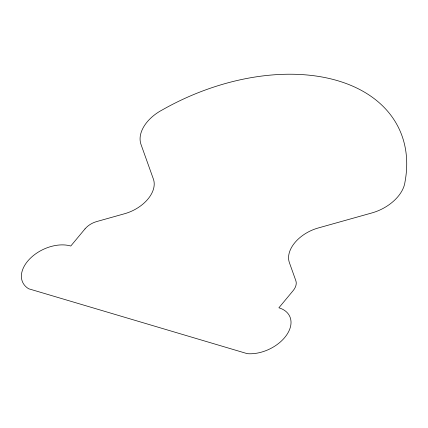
<?xml version="1.0" encoding="UTF-8"?>
<svg xmlns="http://www.w3.org/2000/svg" width="428" height="428" viewBox="0 0 428 428"><rect width="100%" height="100%" fill="white"/><g stroke="black" fill="none" stroke-linecap="round" stroke-linejoin="round"><path stroke-width="0.64" d="M85.001 228.905L70.775 246.025A32.56 21.015 -25.4 0 0 29.816 258.806A32.56 21.015 -25.4 0 0 28.713 288.788L247.314 353.672A32.56 21.015 -25.4 0 0 286.61 335.028A32.56 21.015 -25.4 0 0 278.89 307.796L293.11 290.676A16.28 10.507 -25.4 0 0 295.839 280.688L289.392 262.637A32.56 21.015 -25.4 0 1 318.181 227.996L371.841 212.957A36.631 23.642 -25.4 0 0 405.006 181.884A184.875 119.326 -25.4 0 0 337.799 80.742A184.875 119.326 -25.4 0 0 162.373 109.868A36.631 23.642 -25.4 0 0 141.005 144.439L153.39 179.081A32.56 21.015 -25.4 0 1 124.618 213.727L96.664 221.57A16.28 10.507 -25.4 0 0 85.001 228.905"/></g></svg>
